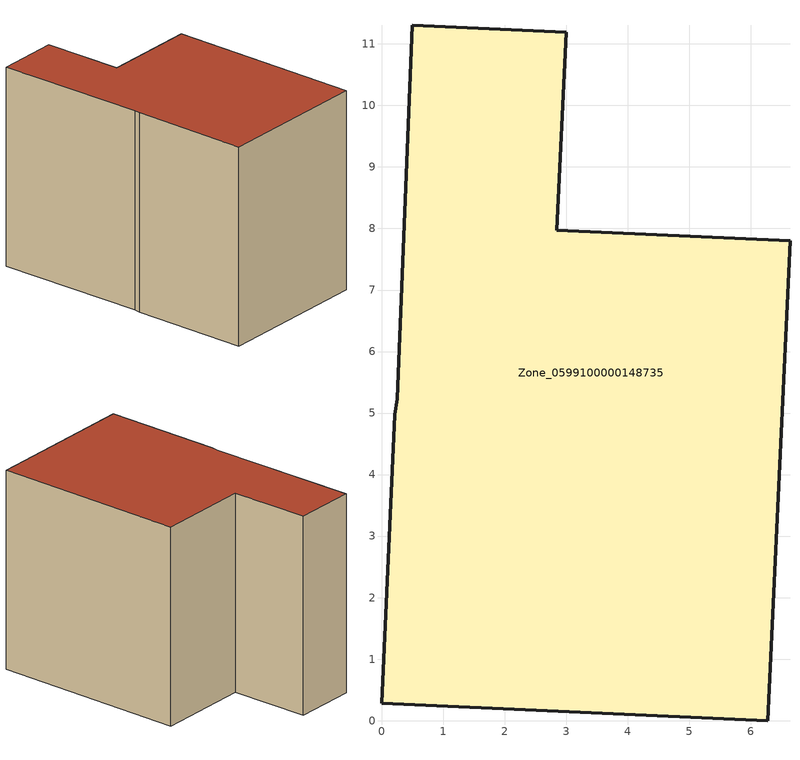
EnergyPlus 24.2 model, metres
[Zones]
Zone_0599100000148735
 floor ground (C_G): 0.21,4.97 0.25,5.24 0.5,11.3 3,11.19 2.85,7.97 6.64,7.8 6.28,0 0,0.28 z1.01
 wall outside (C_F): 2.85,7.97 3,11.19 0.5,11.3 0.25,5.24 0.21,4.97 0,0.28 6.28,0 6.64,7.8 2.85,7.97 z1.01:9.11
 roof outside (C_R): 0.5,11.3 0.25,5.24 0.21,4.97 0,0.28 6.28,0 6.64,7.8 2.85,7.97 3,11.19 z9.11
[BUILDING]
Pand.0599100000148735: North Axis=0; Terrain=City; Loads Convergence Tolerance Value=0.04; Temperature Convergence Tolerance Value=0.4; Solar Distribution=FullExterior; Maximum Number of Warmup Days=25; Minimum Number of Warmup Days=1
[Site:Location]
Rotterdam.The.Hague.AP_ZH_NLD Design_Conditions: Latitude=51.96; Longitude=4.45; Time Zone=1; Elevation=-4.5
[SITE:GROUNDTEMPERATURE:BUILDINGSURFACE]
18, 18, 18, 18, 18, 18, 18, 18, 18, 18, 18, 18
[MATERIAL] Thermal Absorptance=0.9; Solar Absorptance=0.7; Visible Absorptance=0.7
Name | Roughness | Thickness | Conductivity | Density | Specific Heat
G.TC.1975-1991 | MediumSmooth | 0.15 | 0.288461 | 540 | 1210
F.TC.1975-1991 | Rough | 0.3 | 0.230769 | 1920 | 840
R.TC.1975-1991 | MediumRough | 0.2 | 0.153846 | 1500 | 1000
[CONSTRUCTION]
C_G: G.TC.1975-1991
C_F: F.TC.1975-1991
C_R: R.TC.1975-1991
[ZONE]
Zone_0599100000148735: Type=1; Multiplier=1; Ceiling Height=Autocalculate; Volume=Autocalculate; Floor Area=autocalculate; Part of Total Floor Area=Yes
[ZONEINFILTRATION:DESIGNFLOWRATE]
Infil_Zone_0599100000148735: Zone or ZoneList or Space or SpaceList=Zone_0599100000148735; Schedule=AlwaysOn; Design Flow Rate Calculation Method=Flow/Area; Flow Rate per Floor Area=0.003; Constant Term Coefficient=1; Temperature Term Coefficient=0; Velocity Term Coefficient=0; Velocity Squared Term Coefficient=0
[HVACTEMPLATE:ZONE:IDEALLOADSAIRSYSTEM]
Zone_0599100000148735: Maximum Heating Supply Air Temperature=50; Minimum Cooling Supply Air Temperature=13; Maximum Heating Supply Air Humidity Ratio=0.0156; Minimum Cooling Supply Air Humidity Ratio=0.0077; Heating Limit=NoLimit; Cooling Limit=NoLimit; Dehumidification Control Type=ConstantSensibleHeatRatio; Cooling Sensible Heat Ratio=0.7; Dehumidification Setpoint=60; Humidification Control Type=None; Humidification Setpoint=30; Outdoor Air Method=None; Outdoor Air Flow Rate per Person=0.00944; Outdoor Air Flow Rate per Zone Floor Area=0; Outdoor Air Flow Rate per Zone=0; Demand Controlled Ventilation Type=None; Outdoor Air Economizer Type=NoEconomizer; Heat Recovery Type=None; Sensible Heat Recovery Effectiveness=0.7; Latent Heat Recovery Effectiveness=0.65
[ZONECONTROL:THERMOSTAT]
ThermostatControl_Zone_0599100000148735: Zone or ZoneList=Zone_0599100000148735; Control Type Schedule=DualSetpointControlType; Control 1=Thermostat_Zone_0599100000148735; Temperature Difference Between Cutout And Setpoint=0
[THERMOSTATSETPOINT:DUALSETPOINT]
Thermostat_Zone_0599100000148735: Heating Setpoint Temperature Schedule=HeatingSetpoint_Zone_0599100000148735; Cooling Setpoint Temperature Schedule=CoolingSetpoint_Zone_0599100000148735
[SCHEDULE:COMPACT]
HeatingSetpoint_Zone_0599100000148735: Through: 12/31, For: AllDays, Until: 24:00, 21
CoolingSetpoint_Zone_0599100000148735: Through: 12/31, For: AllDays, Until: 24:00, 24
DualSetpointControlType: Through: 12/31, For: AllDays, Until: 24:00, 4
AlwaysOn: Through: 12/31, For: AllDays, Until: 24:00, 1
